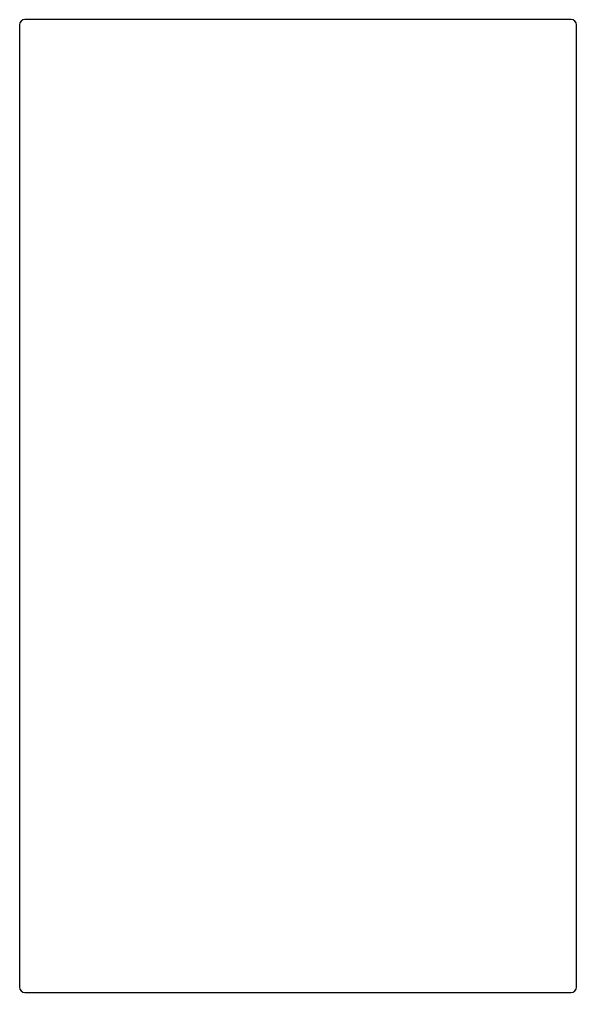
# Model space of a CAD drawing. Header units: millimetres. Extents: x 0 to 418, y 0 to 730.
import ezdxf

# ---------------------------------------------------------------- set-up
doc = ezdxf.new("R2010")
doc.units = ezdxf.units.MM

msp = doc.modelspace()

# ---------------------------------------------------------------- linework, layer by layer
for p, q in [((413.7, 730, 1.5), (4, 730, 1.5)), ((0, 726, 1.5), (0, 4, 1.5)), ((417.7, 4, 1.5), (417.7, 726, 1.5)), ((4, 0, 1.5), (413.7, 0, 1.5))]:
    msp.add_line(p, q)
for centre, start, end in [((4, 726, 1.5), 90, 180), ((413.7, 726, 1.5), 0, 90), ((4, 4, 1.5), -180, -90), ((413.7, 4, 1.5), 270, 360)]:
    msp.add_arc(centre, 4, start, end)

doc.saveas('drawing.dxf')
